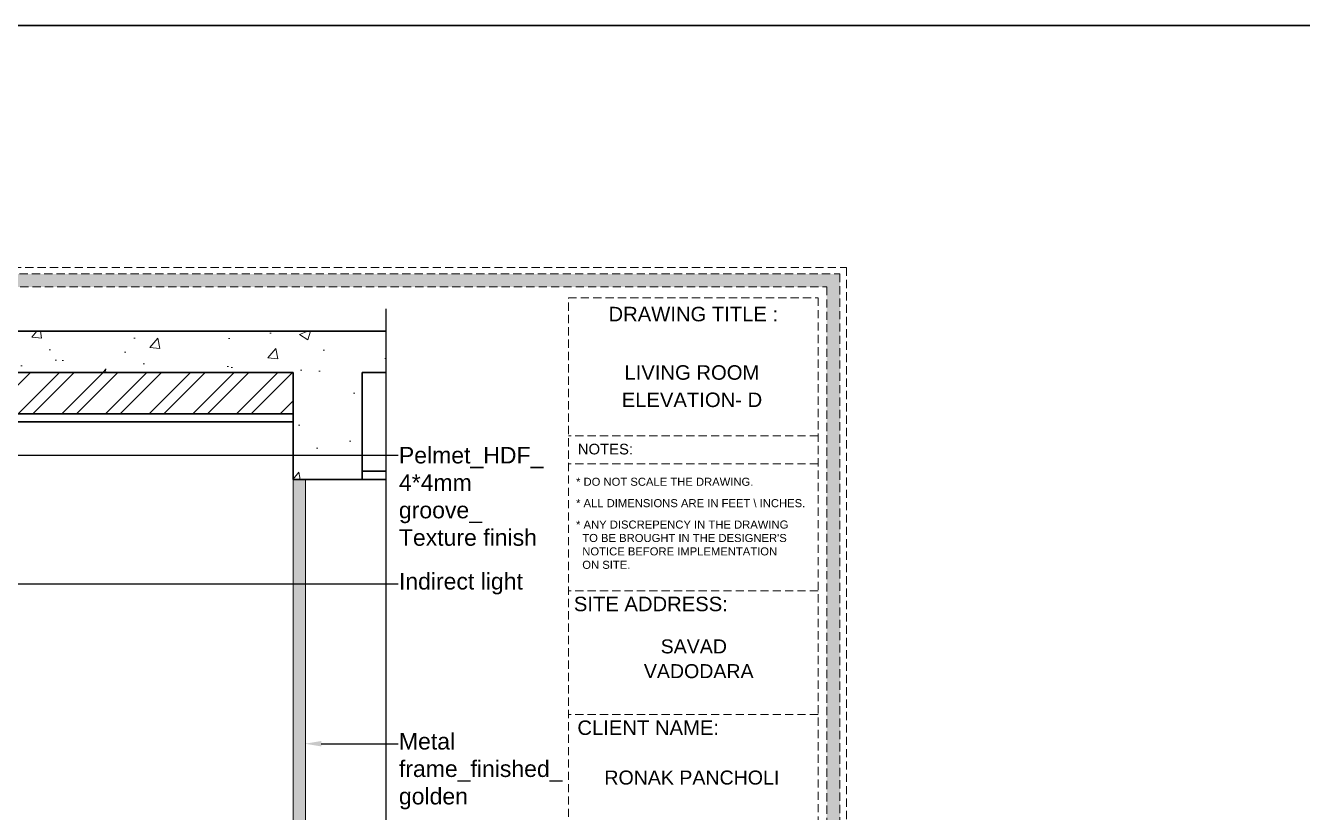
# Model space of a CAD drawing. Header units: millimetres. Extents: x 35877 to 3066687, y -650199 to -40525.
# Drawn here: x 148174.3 to 148329.5, y -178985.2 to -178889.6 of the extents above; entities that cross this region are included whole.
import ezdxf
from ezdxf import colors
from ezdxf.entities.mleader import LeaderData, LeaderLine
from ezdxf.enums import TextEntityAlignment as Align
from ezdxf.math import Vec2, Vec3

# ---------------------------------------------------------------- set-up
doc = ezdxf.new("R2010")
doc.units = ezdxf.units.MM
doc.header["$MEASUREMENT"] = 0
doc.linetypes.add('DASHEDX2', pattern=[1.5, 1, -0.5])
doc.layers.add('AR HATCH-7', color=7, linetype='Continuous')
doc.layers.add('str coll', color=6, linetype='Continuous')
for name, color, linetype, lineweight in [('dim05', 1, 'Continuous', 13), ('Dimension', 10, 'DASHEDX2', 20), ('FURNITURE', 32, 'Continuous', 9), ('FURNITURE-1', 252, 'Continuous', 13), ('NAME PLATE', 7, 'Continuous', 25), ('SECTION ( SLAB PLine )', 104, 'Continuous', 30)]:
    doc.layers.add(name, color=color, linetype=linetype, lineweight=lineweight)
doc.styles.add('Arial', font='arial.ttf')
doc.styles.get("Standard").update_dxf_attribs({"font": 'arial.ttf', "height": 6})

msp = doc.modelspace()

# ---------------------------------------------------------------- hatches: boundary and pattern name
at = {"layer": 'AR HATCH-7', "lineweight": 0, "true_color": 0xd6a100, "transparency": 33554613}
h = msp.add_hatch(color=42, dxfattribs=at)
h.dxf.hatch_style = 1
h.paths.add_polyline_path([(148208.328, -178944.7482), (148206.828, -178944.7482), (148206.828, -178991.7213), (148208.328, -178991.7213)])
at = {"layer": 'Dimension', "true_color": 0xd39e00, "transparency": 33554687}
h = msp.add_hatch(color=42, dxfattribs=at)
h.paths.add_polyline_path([(148047.5894, -178919.795), (148047.5894, -179078.6437), (148273.2667, -179078.6437), (148273.2667, -178919.795)])
h.paths.add_polyline_path([(148049.1733, -178921.3788), (148271.6829, -178921.3788), (148271.6829, -179077.0598), (148049.1733, -179077.0598)], flags=16)
at = {"layer": 'FURNITURE-1', "lineweight": 0, "true_color": 0xc7c8ca, "transparency": 33554687}
h = msp.add_hatch(dxfattribs=at)
h.set_pattern_fill('AR-CONC', color=9, scale=2)
h.set_pattern_definition([(50, (-856.425, 1363.042), (14.34520365, -1.2550427), [1.5, -16.5]), (355, (-856.425, 1363.042), (-2.7750267, 15.0438427), [1.2, -13.2]), (100.4514445, (-855.23, 1362.937), (11.5701769, 13.7887998), [1.2748038, -14.0228422]), (46.1842, (-856.425, 1367.042), (21.3448266, -3.3103856), [2.25, -24.75]), (96.635635, (-854.646, 1366.766), (18.693239, 19.482372), [1.9122068, -21.0342752]), (351.184164, (-856.425, 1367.042), (18.693239, 19.482372), [1.8, -19.8]), (21, (-854.425, 1366.042), (11.93814104, -8.0523778), [1.5, -16.5]), (326, (-854.425, 1366.042), (4.8663066, 14.5030009), [1.2, -13.2]), (71.451445, (-853.43, 1365.371), (16.8044475, 6.45062306), [1.2748038, -14.0228422]), (37.5, (-856.425, 1363.042), (0.24319711, 6.65787708), [0, -13.04, 0, -13.4, 0, -13.25]), (7.5, (-856.425, 1363.042), (5.26139075, 7.88823424), [0, -7.64, 0, -12.74, 0, -5.05]), (327.5, (-860.885, 1363.042), (10.67644872, -0.45109743), [0, -5, 0, -15.6, 0, -20.7]), (317.5, (-862.885, 1363.042), (11.6637234, 2.00209965), [0, -6.5, 0, -10.36, 0, -14.7])])
h.paths.add_polyline_path([(148218.0955, -178926.7482), (148051.9149, -178926.7482), (148051.9149, -178931.7482), (148057.0941, -178931.7482), (148057.0941, -178944.7482), (148066.0941, -178944.7482), (148066.0941, -178931.7482), (148206.828, -178931.7482), (148206.828, -178944.7482), (148215.2331, -178944.7482), (148215.2331, -178931.7482), (148218.0955, -178931.7482)])
at = {"layer": 'FURNITURE-1', "lineweight": 0, "transparency": 33554572}
h = msp.add_hatch(dxfattribs=at)
h.set_pattern_fill('ANSI32', color=6, scale=10)
h.set_pattern_definition([(45, (-856.425, 1363.042), (-2.65165043, 2.65165043), []), (45, (-854.6573, 1363.042), (-2.65165043, 2.65165043), [])])
h.paths.add_polyline_path([(148206.828, -178931.7482), (148066.0941, -178931.7482), (148066.0941, -178936.7664), (148206.828, -178936.7664)])

# ---------------------------------------------------------------- linework, layer by layer
at = {"layer": 'Dimension', "color": 42, "true_color": 0xd39e00, "transparency": 33554687}
for p, q in [((148270.6106, -178939.4383, 0.1188), (148240.2862, -178939.4383, 0.1188)), ((148270.6106, -178942.8546, 0.1188), (148240.2862, -178942.8546, 0.1188)), ((148270.6106, -178958.2667, 0.1188), (148240.2862, -178958.2667, 0.1188)), ((148270.6106, -178973.2975, 0.1188), (148240.2862, -178973.2975, 0.1188))]:
    msp.add_line(p, q, dxfattribs=at)
at = {"layer": 'Dimension', "color": 42, "true_color": 0xd39e00, "transparency": 33554687, "elevation": 0.1188}
for points in [[(148046.7975, -178919.0031), (148274.0586, -178919.0031), (148274.0586, -179079.4356), (148046.7975, -179079.4356)], [(148047.5894, -178919.795), (148273.2667, -178919.795), (148273.2667, -179078.6437), (148047.5894, -179078.6437)], [(148049.1733, -178921.3788), (148271.6829, -178921.3788), (148271.6829, -179077.0598), (148049.1733, -179077.0598)], [(148240.2862, -179075.7563), (148240.2862, -178922.6824), (148270.6106, -178922.6824), (148270.6106, -179075.7563)]]:
    msp.add_lwpolyline(points, close=True, dxfattribs=at)
at = {"layer": 'FURNITURE', "color": 3, "lineweight": 30, "transparency": 33554687}
msp.add_lwpolyline([(147302.3713, -178889.62), (148993.91, -178889.62), (148993.91, -179589.131), (147302.3713, -179589.131)], close=True, dxfattribs=at)
at = {"layer": 'FURNITURE', "color": 252, "lineweight": 25, "true_color": 0x939598, "transparency": 33554687}
msp.add_lwpolyline([(148218.0955, -178924.0435), (148218.0955, -178988.4983), (148216.1733, -178989.5539), (148220.2901, -178989.8039), (148218.0955, -178990.8273), (148218.0955, -179061.2252)], dxfattribs=at)
at = {"layer": 'FURNITURE', "lineweight": 0, "transparency": 33554687}
msp.add_lwpolyline([(148206.828, -178991.7213), (148208.328, -178991.7213), (148208.328, -178944.7482), (148206.828, -178944.7482)], close=True, dxfattribs=at)
at = {"layer": 'SECTION ( SLAB PLine )', "color": 1, "transparency": 33554687}
for p, q in [((148051.9149, -178926.7482), (148218.0955, -178926.7482)), ((148066.0941, -178931.7482), (148206.828, -178931.7482)), ((148215.2331, -178931.7482), (148218.0955, -178931.7482))]:
    msp.add_line(p, q, dxfattribs=at)
msp.add_lwpolyline([(148215.2331, -178931.7482), (148215.2331, -178944.7482), (148206.828, -178944.7482), (148206.828, -178931.7482)], dxfattribs=at)
at = {"layer": 'str coll', "lineweight": 30, "transparency": 33554687}
for p, q in [((148066.0941, -178936.7664), (148206.828, -178936.7664)), ((148066.0941, -178937.7664), (148206.828, -178937.7664)), ((148215.2331, -178943.7482), (148218.0955, -178943.7482)), ((148215.2331, -178944.7482), (148218.0955, -178944.7482))]:
    msp.add_line(p, q, dxfattribs=at)

# ---------------------------------------------------------------- texts
at = {"layer": 'NAME PLATE', "transparency": 33554687, "style": 'Arial'}
for s, height, p in [('DRAWING TITLE : ', 1.759245, (148255.808, -178925.5469, 0.1188)), ('LIVING ROOM', 1.759245, (148255.2893, -178932.6438, 0.1188)), ('ELEVATION- D', 1.759245, (148255.2969, -178935.9617, 0.1188)), ('NOTES:', 1.29262, (148244.7846, -178941.7172, 0.1188)), ('SITE ADDRESS:', 1.759245, (148250.3009, -178960.7591, 0.1188)), (' SAVAD ', 1.70064, (148255.5227, -178965.8844, 0.0383)), ('VADODARA', 1.70064, (148256.1191, -178968.892, 0.0383)), ('CLIENT NAME:', 1.759245, (148249.9802, -178975.7899, 0.1188)), ('RONAK PANCHOLI    ', 1.700639, (148256.6032, -178981.8143, 0.0383))]:
    msp.add_text(s, height=height, dxfattribs=at).set_placement(p, align=Align.CENTER)
at = {"layer": 'NAME PLATE', "transparency": 33554687, "char_height": 0.977643, "width": 37.771437, "attachment_point": 1, "style": 'Arial'}
for s, insert in [('* DO NOT SCALE THE DRAWING.', (148241.2123, -178944.5463, 0.1188)), ('* ALL DIMENSIONS ARE IN FEET \\\\ INCHES.', (148241.2123, -178947.146, 0.1188)), ("* ANY DISCREPENCY IN THE DRAWING \\P  TO BE BROUGHT IN THE DESIGNER'S\\P  NOTICE BEFORE IMPLEMENTATION \\P  ON SITE.", (148241.2123, -178949.7458, 0.1188))]:
    msp.add_mtext(s, dxfattribs=dict(at, insert=insert))

# ---------------------------------------------------------------- leaders
at = {"layer": 'dim05', "color": 1, "lineweight": 0, "transparency": 33554687}
ml = msp.add_multileader_mtext('Standard', dxfattribs=at)
ml.set_content('Pelmet_HDF_\\P4*4mm \\Pgroove_\\PTexture finish', color=1)
ml.set_leader_properties(color=5)
ml.build(insert=Vec2(0, 0))
ml.multileader.update_dxf_attribs({"text_right_attachment_type": 6, "dogleg_length": 0.36, "arrow_head_size": 2})
ctx = ml.context
ctx.base_point, ctx.char_height, ctx.arrow_head_size, ctx.landing_gap_size, ctx.plane_origin = Vec3(148219.6023, -178941.8258), 2, 2, 0.09, Vec3(148202.1039, -178941.8258)
ctx.right_attachment = 6
notes = []
notes.append((ctx, [(0, (1, 1, 0), (148219.2423, -178941.8258), (1, 0), 0.36, [(0, [(148072.0941, -178941.8258)], 0, [])])]))
ctx.mtext.insert, ctx.mtext.width, ctx.mtext.flow_direction = Vec3(148219.6923, -178940.8094), 34.10807, 5
ml = msp.add_multileader_mtext('Standard', dxfattribs=at)
ml.set_content('Indirect light', color=1)
ml.set_leader_properties(color=5)
ml.build(insert=Vec2(0, 0))
ml.multileader.update_dxf_attribs({"text_right_attachment_type": 6, "dogleg_length": 0.36, "arrow_head_size": 2})
ctx = ml.context
ctx.base_point, ctx.char_height, ctx.arrow_head_size, ctx.landing_gap_size, ctx.plane_origin = Vec3(148219.6023, -178957.4183), 2, 2, 0.09, Vec3(148202.1039, -178957.4183)
ctx.right_attachment = 6
notes.append((ctx, [(0, (1, 1, 0), (148219.2423, -178957.4183), (1, 0), 0.36, [(0, [(148071.0941, -178957.4183)], 0, [])])]))
ctx.mtext.insert, ctx.mtext.width, ctx.mtext.flow_direction = Vec3(148219.6923, -178956.1243), 14.682128, 5
ml = msp.add_multileader_mtext('Standard', dxfattribs=at)
ml.set_content('Metal frame_finished_\\Pgolden', color=1)
ml.set_leader_properties(color=5)
ml.build(insert=Vec2(0, 0))
ml.multileader.update_dxf_attribs({"text_right_attachment_type": 6, "dogleg_length": 0.36, "arrow_head_size": 2})
ctx = ml.context
ctx.base_point, ctx.char_height, ctx.arrow_head_size, ctx.landing_gap_size, ctx.plane_origin = Vec3(148219.6023, -178976.8555), 2, 2, 0.09, Vec3(148202.1039, -178976.8555)
ctx.right_attachment = 6
notes.append((ctx, [(0, (1, 1, 0), (148219.2423, -178976.8555), (1, 0), 0.36, [(0, [(148208.2656, -178976.8555)], 0, [])])]))
ctx.mtext.insert, ctx.mtext.width, ctx.mtext.flow_direction = Vec3(148219.6923, -178975.5615), 14.682128, 5
for ctx, leaders in notes:
    for number, flags, end, landing, length, lines in leaders:
        leader = LeaderData()
        leader.index, (leader.has_last_leader_line, leader.has_dogleg_vector, leader.attachment_direction) = number, flags
        leader.last_leader_point, leader.dogleg_vector, leader.dogleg_length = Vec3(end), Vec3(landing), length
        for number, points, colour, breaks in lines:
            line = LeaderLine()
            line.index, line.vertices, line.color, line.breaks = number, Vec3.list(points), colors.encode_raw_color(colour), breaks
            leader.lines.append(line)
        ctx.leaders.append(leader)

doc.saveas('drawing.dxf')
